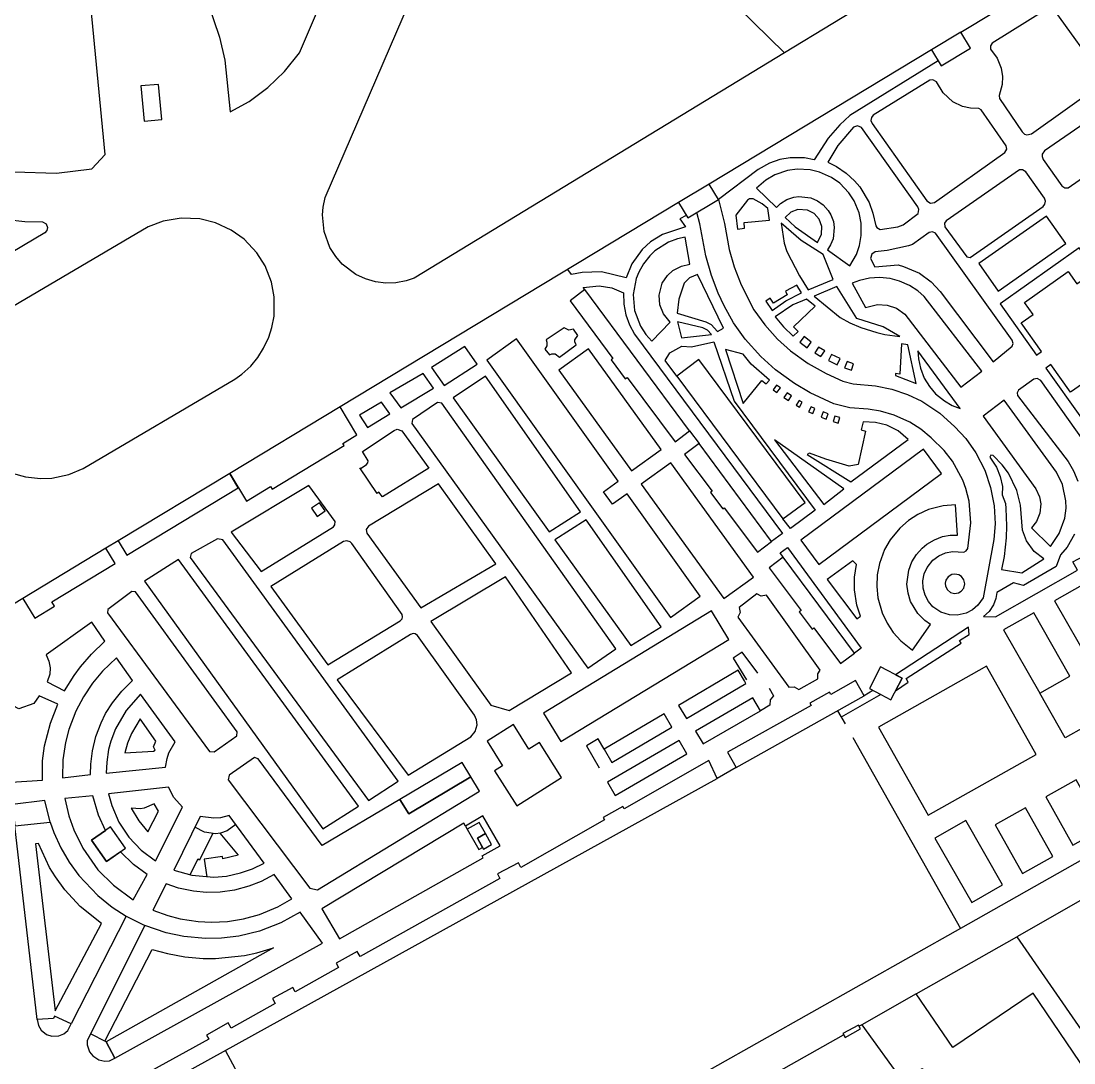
# Model space of a CAD drawing. Header units: millimetres. Extents: x 487814 to 495125, y 4392873 to 4398925.
# Drawn here: x 492290.2 to 492482, y 4395990.6 to 4396180.4 of the extents above; entities that cross this region are included whole.
import ezdxf

# ---------------------------------------------------------------- set-up
doc = ezdxf.new("R2010")
doc.units = ezdxf.units.MM
doc.layers.add('Cartografia_Base', color=8, linetype='Continuous')

msp = doc.modelspace()

# ---------------------------------------------------------------- linework, layer by layer
at = {"layer": 'Cartografia_Base'}
for p, q in [((492456.06, 4396175.14, 119.9), (492415.53, 4396150.68, 119.9)), ((492409.96, 4396147.32, 119.89), (492348.3, 4396110.1, 119.86)), ((492411.98, 4396105.71, 116.37), (492413.69, 4396103.4, 116.37)), ((492351.82, 4396098.99, 116.81), (492355.01, 4396094.3, 116.78)), ((492307.88, 4396085.72, 120.11), (492305.61, 4396084.35, 120.11)), ((492445.39, 4396058.47, 115.74), (492443.79, 4396057.49, 115.69)), ((492446.84, 4396057.7, 115.74), (492439.61, 4396053.6, 115.69)), ((492438.95, 4396054.77, 117.35), (492440.3, 4396052.37, 117.35)), ((492441.7, 4396049.9, 117.35), (492461.33, 4396015.1, 117.35)), ((492420.48, 4396044.42, 118.75), (492417.02, 4396042.39, 118.75)), ((492371.15, 4396033.76, 115.78), (492371.46, 4396033.21, 116.12)), ((492309.31, 4396017.35, 116.66), (492312.73, 4396015.65, 116.63)), ((492453.25, 4396003.19, 117.63), (492471.58, 4396013.61, 117.16)), ((492443.33, 4395997.58, 115.67), (492442.86, 4395997.3, 115.67)), ((492327.4, 4395992.79, 118.34), (492330.89, 4395986.41, 118.4))]:
    msp.add_line(p, q, dxfattribs=at)
for points in [[(492269.47, 4396167.04, 119.09), (492270.18, 4396164.52, 119.13), (492271.06, 4396162.64, 119.17), (492272.22, 4396160.86, 119.2), (492273.62, 4396159.27, 119.24), (492275.21, 4396157.91, 119.27), (492276.96, 4396156.8, 119.31), (492281.85, 4396154.62, 119.86), (492288.9, 4396152.89, 120.05), (492296.6, 4396152.68, 120.13), (492303.08, 4396153.43, 119.79), (492305.49, 4396156.09, 119.5), (492294.41, 4396270.81, 120.67), (492262.12, 4396268.02, 120.43), (492269.47, 4396167.04, 119.09)], [(492446.89, 4396185.34, 117.33), (492429.25, 4396174.57, 117.34), (492378.4, 4396224.37, 118.94), (492394.9, 4396261.91, 118.83)], [(492429.25, 4396174.57, 117.34), (492361.77, 4396133.55, 116.93), (492360.33, 4396133.06, 116.98), (492358.42, 4396132.7, 117.04), (492356.65, 4396132.64, 117.09), (492354.75, 4396132.88, 117.15), (492352.91, 4396133.41, 117.21), (492351.16, 4396134.23, 117.27), (492348.68, 4396136.11, 117.37), (492347.49, 4396137.48, 117.42), (492346.45, 4396139.12, 117.48), (492345.38, 4396142.04, 117.58), (492345.09, 4396145.09, 117.67), (492345.21, 4396146.46, 117.71), (492345.6, 4396148.21, 117.76), (492378.4, 4396224.37, 118.05)], [(492328.28, 4396163.81, 118.02), (492331.73, 4396165.73, 117.97), (492335.15, 4396168.27, 117.91), (492338.17, 4396171.19, 117.85), (492340.87, 4396174.6, 117.79), (492357.79, 4396214.04, 117.91)], [(492461.39, 4396178.36, 119.9), (492478.66, 4396188.78, 119.9), (492479.37, 4396188.64, 118.87), (492561.86, 4396071.94, 117.3), (492461.33, 4396015.1, 117.35)], [(492324.19, 4396183.66, 118.19), (492326.3, 4396177.44, 118.09), (492327.27, 4396173.23, 118.03), (492328.28, 4396163.81, 118.02)], [(492468.04, 4396173.6, 116.63), (492468.76, 4396171.76, 116.6), (492468.98, 4396170.27, 116.58), (492468.92, 4396168.82, 116.55), (492468.39, 4396166.82, 116.48), (492468.47, 4396166.27, 116.48), (492472.6, 4396160.18, 116.35), (492473.02, 4396159.78, 116.35), (492473.42, 4396159.64, 116.35), (492474.26, 4396159.8, 116.35), (492486.99, 4396168.89, 116.42), (492487.21, 4396169.37, 116.42), (492487.22, 4396169.99, 116.43), (492486.89, 4396170.61, 116.43), (492478.6, 4396182.18, 116.63), (492478.32, 4396182.47, 116.63), (492477.73, 4396182.7, 116.64), (492477.34, 4396182.67, 116.64), (492476.76, 4396182.35, 116.64), (492467.13, 4396176.35, 116.64), (492466.83, 4396175.87, 116.65), (492466.83, 4396175.25, 116.66), (492468.04, 4396173.6, 116.63)], [(492457.83, 4396172.21, 122.22), (492463.16, 4396175.43, 122.22), (492461.39, 4396178.36, 122.22), (492456.06, 4396175.14, 122.22), (492457.83, 4396172.21, 122.22)], [(492457.26, 4396173.13, 116.65), (492441.16, 4396163.18, 116.65), (492439.32, 4396161.45, 116.63), (492437.2, 4396159.01, 116.61), (492434.68, 4396155.1, 116.58), (492432.91, 4396155.43, 116.65), (492430.29, 4396155.46, 116.66), (492428.42, 4396155.13, 116.66), (492426.55, 4396154.49, 116.66), (492424.48, 4396153.34, 116.67), (492417.22, 4396147.88, 116.32), (492418.31, 4396143.51, 116.54), (492419.19, 4396138.74, 116.51), (492420.1, 4396135.62, 116.5), (492421.36, 4396132.31, 116.48), (492423.68, 4396127.79, 116.45), (492425.69, 4396125.02, 116.43), (492428, 4396122.45, 116.41), (492430.36, 4396120.3, 116.39), (492433.59, 4396117.97, 116.37), (492436.86, 4396116.16, 116.35), (492439.87, 4396114.76, 116.29), (492441.75, 4396114.31, 116.24), (492445.83, 4396113.95, 116.19), (492448.85, 4396113.33, 116.16), (492451.67, 4396112.37, 116.14), (492454.27, 4396111.13, 116.11), (492457.55, 4396108.94, 116.07), (492460.33, 4396106.46, 116.03), (492462.28, 4396104.34, 115.99), (492464.13, 4396101.73, 115.95), (492465.75, 4396098.59, 115.89), (492466.83, 4396095.43, 115.85), (492467.47, 4396092.06, 115.79), (492467.63, 4396088.78, 115.75), (492467.39, 4396085.95, 115.71), (492465.46, 4396075.3, 115.64), (492464.51, 4396073.96, 115.64), (492463.5, 4396073.11, 115.64), (492462.34, 4396072.51, 115.65), (492460.73, 4396072.15, 115.65), (492459.34, 4396072.21, 115.65), (492457.73, 4396072.72, 115.65), (492456.31, 4396073.7, 115.66), (492455.48, 4396074.67, 115.66), (492454.88, 4396075.8, 115.66), (492454.53, 4396077.09, 115.66), (492454.49, 4396078.41, 115.66), (492454.74, 4396079.69, 115.67), (492455.26, 4396080.87, 115.67), (492456.32, 4396082.19, 115.67), (492457.4, 4396082.99, 115.67), (492458.62, 4396083.51, 115.68), (492459.87, 4396083.74, 115.68), (492461.92, 4396083.62, 115.68), (492462.38, 4396083.85, 115.68), (492462.67, 4396084.31, 115.68), (492463.23, 4396088.99, 115.75), (492462.89, 4396092.92, 115.82), (492462.31, 4396095.21, 115.86), (492461.74, 4396096.76, 115.89), (492459.88, 4396100.21, 115.96), (492458.39, 4396102.13, 116), (492455.99, 4396104.48, 116.06), (492454.1, 4396106.03, 116.08), (492452.1, 4396107.3, 116.11), (492449.28, 4396108.58, 116.15), (492446.78, 4396109.31, 116.18), (492444.53, 4396109.67, 116.2), (492441.15, 4396109.94, 116.24), (492438.25, 4396110.65, 116.29), (492433.95, 4396112.68, 116.35), (492431.1, 4396114.33, 116.37), (492427.61, 4396116.86, 116.39), (492424.93, 4396119.28, 116.41), (492422.1, 4396122.45, 116.43), (492419.96, 4396125.43, 116.45), (492418.27, 4396128.48, 116.47), (492417.21, 4396130.78, 116.48), (492415.97, 4396134.03, 116.5), (492414.92, 4396137.59, 116.51), (492413.87, 4396143.43, 116.54), (492413.32, 4396145.52, 116.54)], [(492315.2, 4396168.82, 118.18), (492311.98, 4396168.55, 118.05), (492312.6, 4396162.15, 118.05), (492315.82, 4396162.42, 118.11), (492315.2, 4396168.82, 118.18)], [(492445.09, 4396162.8, 116.6), (492445, 4396162.23, 116.6), (492445.22, 4396161.71, 116.6), (492455.22, 4396147.6, 116.35), (492455.85, 4396147.21, 116.36), (492456.59, 4396147.34, 116.37), (492469.4, 4396156.4, 116.42), (492469.8, 4396157.02, 116.42), (492469.68, 4396157.65, 116.42), (492465.08, 4396164.19, 116.48), (492464.7, 4396164.43, 116.48), (492463.17, 4396164.5, 116.51), (492461.69, 4396164.82, 116.51), (492459.94, 4396165.65, 116.53), (492458.15, 4396167.29, 116.54), (492456.95, 4396169.29, 116.56), (492456.3, 4396169.63, 116.57), (492455.76, 4396169.57, 116.58), (492445.42, 4396163.21, 116.6), (492445.09, 4396162.8, 116.6)], [(492476.23, 4396156.11, 116.31), (492476.19, 4396155.69, 116.31), (492476.4, 4396155.15, 116.31), (492479.81, 4396150.35, 116.13), (492480.37, 4396149.99, 116.13), (492480.94, 4396149.98, 116.13), (492493.76, 4396158.89, 116.15), (492494.19, 4396159.56, 116.15), (492494.2, 4396160.22, 115.07), (492490.78, 4396165.11, 116.3), (492490.3, 4396165.51, 116.3), (492489.5, 4396165.61, 116.3), (492476.65, 4396156.73, 116.3), (492476.23, 4396156.11, 116.31)], [(492453.56, 4396146.55, 116.4), (492443.31, 4396160.96, 116.49), (492442.56, 4396161.3, 116.52), (492441.86, 4396161.06, 116.53), (492439.01, 4396157.73, 116.57), (492437.15, 4396154.66, 116.39), (492438.73, 4396153.86, 116.39), (492440.48, 4396152.67, 116.39), (492442.04, 4396151.24, 116.39), (492442.97, 4396150.15, 116.39), (492444.68, 4396147.3, 116.39), (492445.38, 4396145.38, 116.39), (492445.89, 4396143.05, 116.32), (492446.07, 4396142.76, 116.32), (492446.68, 4396142.41, 116.32), (492449.91, 4396142.9, 116.32), (492450.87, 4396143.24, 116.32), (492453.64, 4396145.34, 116.32), (492453.77, 4396146.04, 116.33), (492453.56, 4396146.55, 116.4)], [(492441.2, 4396135.81, 120.25), (492442.36, 4396137.83, 120.25), (492442.94, 4396139.47, 120.26), (492443.26, 4396141.28, 120.26), (492443.24, 4396143.58, 120.27), (492442.87, 4396145.41, 120.27), (492441.95, 4396147.64, 120.28), (492441.01, 4396149.08, 120.28), (492439.35, 4396150.81, 120.28), (492437.82, 4396151.89, 120.29), (492435.62, 4396152.87, 120.29), (492433.93, 4396153.27, 120.3), (492431.55, 4396153.38, 120.3), (492429.79, 4396153.13, 120.31), (492427.48, 4396152.33, 120.31), (492425.89, 4396151.41, 120.32), (492424.19, 4396149.95, 120.32), (492427.78, 4396146.39, 120.39), (492428.54, 4396147.11, 120.39), (492429.71, 4396147.84, 120.39), (492430.94, 4396148.27, 120.39), (492431.87, 4396148.41, 120.39), (492434.05, 4396148.17, 120.39), (492435.27, 4396147.65, 120.39), (492436.33, 4396146.89, 120.4), (492437.24, 4396145.87, 120.4), (492437.7, 4396145.1, 120.4), (492438.17, 4396143.83, 120.4), (492438.33, 4396142.79, 120.4), (492438.11, 4396140.72, 120.4), (492437.67, 4396139.62, 120.4), (492437.1, 4396138.71, 120.4), (492441.2, 4396135.81, 120.25)], [(492458.44, 4396143.55, 116.27), (492458.51, 4396142.87, 116.27), (492462.47, 4396137.44, 116.15), (492463.1, 4396137.28, 116.15), (492476.38, 4396146.58, 116.27), (492476.73, 4396147, 116.15), (492476.83, 4396147.57, 116.15), (492476.64, 4396148.09, 116.15), (492473.23, 4396152.89, 116.3), (492472.64, 4396153.29, 116.3), (492472.09, 4396153.28, 116.3), (492458.74, 4396143.99, 116.27), (492458.44, 4396143.55, 116.27)], [(492411.65, 4396144.52, 122.15), (492417.22, 4396147.88, 122.15), (492415.53, 4396150.68, 122.15), (492409.96, 4396147.32, 122.15), (492411.65, 4396144.52, 122.15)], [(492270.23, 4396149.06, 118.14), (492270.44, 4396149.6, 118.14), (492270.87, 4396149.99, 118.13), (492271.29, 4396150.13, 118.13), (492271.89, 4396150.07, 118.13), (492276.51, 4396147.55, 118.06), (492280.77, 4396145.85, 117.99), (492284.19, 4396144.87, 117.95), (492287.6, 4396144.21, 117.9), (492290.86, 4396143.87, 117.85), (492294.06, 4396143.79, 117.81), (492294.73, 4396143.43, 117.8), (492294.99, 4396142.75, 117.8), (492294.85, 4396142.21, 117.79), (492294.46, 4396141.81, 117.79), (492280.23, 4396133.34, 117.74), (492277.08, 4396130.82, 117.7), (492274.09, 4396127.75, 117.68), (492273.24, 4396127.52, 117.7), (492272.59, 4396127.7, 117.71), (492272.05, 4396128.18, 117.72), (492271.8, 4396128.8, 117.73)], [(492423.54, 4396147.97, 116.78), (492422.9, 4396147.99, 116.77), (492422.52, 4396147.72, 116.77), (492420.39, 4396145.03, 116.84), (492420.71, 4396142.44, 116.86), (492421.99, 4396142.65, 116.79), (492421.92, 4396143.69, 116.78), (492426.54, 4396144.11, 116.78), (492426.2, 4396146.25, 116.78), (492425.19, 4396147.05, 116.78), (492423.54, 4396147.97, 116.78)], [(492411.36, 4396144.98, 116.76), (492410.22, 4396144.34, 116.76), (492411.23, 4396142.89, 116.76), (492407.06, 4396141.51, 116.76), (492404.84, 4396140.14, 116.75), (492403.33, 4396138.77, 116.74), (492401.43, 4396136.15, 116.74), (492400.41, 4396133.61, 116.74), (492395.94, 4396134.71, 116.74), (492392.39, 4396134.57, 116.74), (492390.44, 4396134.2, 116.74), (492389.79, 4396135.14, 116.74)], [(492435.27, 4396140.02, 116.51), (492436.01, 4396141.55, 116.55), (492436.06, 4396142.93, 116.54), (492435.57, 4396144.28, 116.54), (492434.67, 4396145.3, 116.54), (492433.45, 4396145.93, 116.54), (492431.72, 4396146.03, 116.53), (492430.45, 4396145.55, 116.53), (492429.36, 4396144.56, 116.53), (492431.22, 4396142.87, 116.51), (492435.27, 4396140.02, 116.51)], [(492468.17, 4396131.19, 119.84), (492480.52, 4396139.83, 119.84), (492477.01, 4396144.84, 119.67), (492464.67, 4396136.2, 119.77), (492468.17, 4396131.19, 119.84)], [(492288.54, 4396098, 117.51), (492290.95, 4396097.33, 117.48), (492293.73, 4396097.03, 117.44), (492295.77, 4396097.12, 117.42), (492298.88, 4396097.78, 117.37), (492301.49, 4396098.87, 117.34), (492329.14, 4396115.15, 117.28), (492330.37, 4396116.04, 117.3), (492332, 4396117.54, 117.33), (492333.28, 4396119.08, 117.36), (492334.36, 4396120.77, 117.39), (492335.31, 4396122.79, 117.41), (492335.87, 4396124.57, 117.44), (492336.25, 4396126.6, 117.47), (492336.29, 4396130.15, 117.51), (492335.79, 4396132.8, 117.55), (492334.63, 4396135.77, 117.6), (492333.13, 4396138.17, 117.63), (492330.79, 4396140.66, 117.68), (492328.47, 4396142.31, 117.72), (492325.58, 4396143.64, 117.76), (492322.75, 4396144.34, 117.8), (492319.34, 4396144.48, 117.84), (492316.06, 4396143.92, 117.89), (492313.32, 4396142.87, 117.92), (492285.3, 4396126.43, 117.28)], [(492436.29, 4396137.82, 116.44), (492432.31, 4396140.37, 116.6), (492428.64, 4396143.57, 116.77), (492429.21, 4396139.93, 116.82), (492429.71, 4396138.39, 116.86), (492432, 4396133.98, 116.81), (492433.6, 4396131.4, 116.51), (492438.13, 4396133.27, 116.18), (492436.29, 4396137.82, 116.44)], [(492411.18, 4396140.98, 120.33), (492409.79, 4396140.68, 120.33), (492408.14, 4396140.08, 120.32), (492405.64, 4396138.5, 120.31), (492404.7, 4396137.61, 120.31), (492403.55, 4396136.16, 120.3), (492402.7, 4396134.65, 120.3), (492402.25, 4396133.5, 120.3), (492401.7, 4396130.55, 120.29), (492401.95, 4396127.64, 120.28), (492403.01, 4396124.79, 120.27), (492404, 4396123.27, 120.26), (492405.08, 4396122.07, 120.26), (492408.45, 4396125.53, 120.4), (492407.22, 4396127.03, 120.41), (492406.57, 4396128.68, 120.41), (492406.43, 4396130.47, 120.42), (492406.99, 4396132.61, 120.43), (492407.92, 4396134.03, 120.43), (492408.9, 4396134.92, 120.44), (492410.48, 4396135.74, 120.44), (492411.99, 4396136.06, 120.45), (492411.18, 4396140.98, 120.33)], [(492445.81, 4396138.34, 116.12), (492445.17, 4396137.9, 116.11), (492444.92, 4396137.09, 116.1), (492445.75, 4396135.6, 116.09), (492449.95, 4396135.94, 116.11), (492450.93, 4396135.69, 116.11), (492453.85, 4396134.45, 116.13), (492455.98, 4396132.9, 116.14), (492457.63, 4396131.14, 116.15), (492467.26, 4396118.32, 116), (492470.78, 4396121.16, 116.01), (492470.92, 4396121.67, 116.01), (492470.75, 4396122.24, 116.02), (492456.8, 4396141.74, 116.3), (492456.22, 4396141.96, 116.3), (492455.62, 4396141.87, 116.3), (492452.57, 4396139.66, 116.26), (492451.84, 4396139.42, 116.26), (492447.99, 4396138.58, 116.19), (492445.81, 4396138.34, 116.12)], [(492489.5, 4396129.8, 115.93), (492482.95, 4396139.06, 115.93), (492468.54, 4396128.87, 116.09), (492475.21, 4396119.52, 115.88), (492476.12, 4396120.17, 116.18), (492472.39, 4396125.38, 116.18), (492474.58, 4396126.93, 116.03), (492473.02, 4396129.13, 116.08), (492480.95, 4396134.77, 116.03), (492482.56, 4396132.51, 116.14), (492484.81, 4396134.11, 116.07), (492488.42, 4396129.03, 115.89), (492489.5, 4396129.8, 115.93)], [(492413.44, 4396134.21, 116.54), (492411.97, 4396133.62, 116.61), (492411, 4396132.63, 116.62), (492410, 4396129.74, 116.57), (492409.71, 4396127.16, 116.54), (492414.96, 4396125.6, 116.61), (492415.91, 4396125.07, 116.61), (492417.08, 4396123.8, 116.49), (492418.13, 4396124.41, 116.49), (492413.44, 4396134.21, 116.54)], [(492454.7, 4396130.2, 120.04), (492453.55, 4396131.21, 120.09), (492452.03, 4396132.22, 120.16), (492450.25, 4396133.01, 120.22), (492448.52, 4396133.47, 120.28), (492446.58, 4396133.67, 120.35), (492444.78, 4396133.55, 120.41), (492442.92, 4396133.13, 120.48), (492441.57, 4396132.62, 120.53), (492444.05, 4396128.17, 120.02), (492446.22, 4396128.73, 119.99), (492447.99, 4396128.64, 119.97), (492449.7, 4396128.06, 119.94), (492451.21, 4396127.01, 119.91), (492461.42, 4396113.71, 119.82), (492465.21, 4396116.58, 119.75), (492454.7, 4396130.2, 120.04)], [(492400.59, 4396115.46, 122.59), (492409.34, 4396103.74, 120.65), (492411.98, 4396105.71, 121.54), (492392.86, 4396131.45, 120.78), (492390.19, 4396129.4, 120.87), (492398, 4396118.93, 120.78), (492397.67, 4396118.69, 122.65), (492400.25, 4396115.21, 122.65), (492400.59, 4396115.46, 122.59)], [(492392.86, 4396131.45, 116.74), (492392.56, 4396131.86, 116.73), (492395.5, 4396132.13, 116.7), (492397.78, 4396131.75, 116.68), (492399.94, 4396130.87, 116.65), (492399.99, 4396128.83, 116.72), (492400.36, 4396126.87, 116.71), (492401.01, 4396125.05, 116.71), (492401.95, 4396123.32, 116.7), (492428.9, 4396087.06, 116.11), (492426.92, 4396085.59, 116.3)], [(492432.35, 4396130.87, 116.54), (492431.5, 4396132.29, 116.48), (492429.43, 4396131.15, 116.48), (492429.77, 4396130.51, 116.48), (492427.29, 4396128.98, 116.48), (492426.68, 4396129.89, 116.48), (492425.84, 4396129.36, 116.43), (492427.03, 4396127.65, 116.38), (492429.51, 4396129.4, 116.38), (492432.35, 4396130.87, 116.54)], [(492450.29, 4396122.9, 116.15), (492447.27, 4396124.67, 116.23), (492442.46, 4396126.17, 116.21), (492438.82, 4396132.02, 116.21), (492434.69, 4396130.27, 116.38), (492439.43, 4396126.39, 116.47), (492441.17, 4396125.39, 116.46), (492443.19, 4396124.55, 116.44), (492446.12, 4396123.67, 116.41), (492447.55, 4396123.3, 116.39), (492450.29, 4396122.9, 116.15)], [(492430.87, 4396122.95, 116.46), (492431.73, 4396123.85, 116.47), (492430.91, 4396124.67, 116.55), (492434.86, 4396128.46, 116.36), (492433.26, 4396129.71, 116.44), (492430.81, 4396128.68, 116.45), (492427.56, 4396126.49, 116.47), (492429.11, 4396124.68, 116.46), (492430.87, 4396122.95, 116.46)], [(492410.47, 4396122.69, 116.47), (492415.95, 4396123.28, 116.49), (492415.22, 4396124.04, 116.52), (492414.38, 4396124.51, 116.52), (492409.79, 4396125.61, 116.52), (492410.47, 4396122.69, 116.47)], [(492485.22, 4396111.99, 116.06), (492483.57, 4396114.31, 116.12), (492481.4, 4396112.76, 115.88), (492477.82, 4396117.79, 115.88), (492476.91, 4396117.14, 115.85), (492483.4, 4396108.02, 115.79), (492497.68, 4396118.25, 115.75), (492491.15, 4396127.47, 115.9), (492490.07, 4396126.71, 115.85), (492493.73, 4396121.57, 115.95), (492491.43, 4396119.93, 115.94), (492493.09, 4396117.59, 116.04), (492485.22, 4396111.99, 116.06)], [(492385.99, 4396121.89, 116.88), (492385.99, 4396121.23, 116.88), (492385.6, 4396120.58, 116.88), (492386.46, 4396119.58, 116.73), (492386.85, 4396119.75, 116.73), (492387.49, 4396119.75, 116.7), (492388.27, 4396119.14, 116.65), (492391.32, 4396121.38, 116.72), (492391.07, 4396121.94, 116.83), (492391.08, 4396122.31, 116.83), (492391.58, 4396123.08, 116.83), (492390.83, 4396124.24, 116.73), (492389.95, 4396124.07, 116.83), (492389.1, 4396124.51, 116.83), (492385.81, 4396122.31, 116.73), (492385.99, 4396121.89, 116.88)], [(492408.48, 4396071.71, 119.51), (492413.93, 4396075.61, 121.2), (492400.61, 4396094.27, 121.2), (492397.93, 4396092.36, 120.9), (492396.29, 4396094.65, 120.76), (492398.97, 4396096.56, 120.81), (492380.45, 4396122.5, 121.2), (492375, 4396118.6, 120.04), (492408.48, 4396071.71, 119.51)], [(492409.63, 4396115.7, 116.45), (492407.52, 4396118.54, 116.39), (492408.36, 4396119.97, 116.41), (492410.57, 4396121.13, 116.43), (492412.32, 4396121.05, 116.43), (492416.37, 4396121.92, 116.43), (492420.09, 4396111.15, 116.3), (492434.83, 4396091.27, 116.08), (492430.33, 4396087.92, 116.19), (492428.97, 4396089.68, 116.19)], [(492433.41, 4396120.88, 116.44), (492434.12, 4396121.91, 116.46), (492432.87, 4396122.89, 116.44), (492432.09, 4396121.9, 116.44), (492433.41, 4396120.88, 116.44)], [(492367.28, 4396114.02, 116.91), (492373.27, 4396117.88, 116.71), (492371.03, 4396121.08, 116.87), (492364.97, 4396117.26, 116.71), (492367.28, 4396114.02, 116.91)], [(492401.41, 4396098.43, 116.51), (492406.82, 4396102.34, 116.6), (492393.56, 4396120.69, 116.81), (492388.15, 4396116.78, 116.81), (492401.41, 4396098.43, 116.51)], [(492421.71, 4396110.73, 116.37), (492425.16, 4396114.9, 116.55), (492425.92, 4396114.27, 116.54), (492426.52, 4396114.98, 116.54), (492423.2, 4396117.9, 116.6), (492421.71, 4396119.69, 116.6), (492418.52, 4396120.53, 116.6), (492421.71, 4396110.73, 116.37)], [(492435.91, 4396119.26, 116.47), (492436.6, 4396120.3, 116.47), (492435.48, 4396121, 116.47), (492434.8, 4396119.94, 116.35), (492435.91, 4396119.26, 116.47)], [(492453.23, 4396114.33, 116.12), (492451.76, 4396121.38, 116.32), (492450.58, 4396121.56, 116.36), (492450.31, 4396116.06, 116.34), (492449.51, 4396116.18, 116.34), (492449.47, 4396115.82, 116.36), (492453.23, 4396114.33, 116.12)], [(492461.29, 4396109.82, 116.02), (492453.59, 4396120.3, 116.11), (492453.67, 4396118.82, 116.24), (492454.02, 4396117.13, 116.21), (492454.74, 4396115.31, 116.18), (492455.66, 4396113.8, 116.15), (492456.79, 4396112.48, 116.11), (492458.41, 4396111.17, 116.08), (492459.83, 4396110.37, 116.05), (492461.29, 4396109.82, 116.02)], [(492428.97, 4396089.68, 120.04), (492433.02, 4396092.69, 120.04), (492413.68, 4396118.71, 119.97), (492409.63, 4396115.7, 119.85), (492428.97, 4396089.68, 120.04)], [(492438.85, 4396117.78, 116.47), (492439.41, 4396118.91, 116.47), (492437.83, 4396119.66, 116.47), (492437.28, 4396118.53, 116.31), (492438.85, 4396117.78, 116.47)], [(492441.5, 4396116.77, 116.47), (492441.86, 4396117.96, 116.31), (492440.67, 4396118.39, 116.31), (492440.23, 4396117.22, 116.31), (492441.5, 4396116.77, 116.47)], [(492359.35, 4396109.91, 116.73), (492365.3, 4396113.48, 116.7), (492363.41, 4396116.19, 116.76), (492357.34, 4396112.63, 116.73), (492359.35, 4396109.91, 116.73)], [(492386.38, 4396087.37, 116.36), (492392.1, 4396091.01, 116.86), (492374.8, 4396115.7, 116.87), (492368.92, 4396111.73, 116.64), (492386.38, 4396087.37, 116.36)], [(492492.45, 4396091.73, 115.61), (492475.95, 4396114.89, 115.78), (492475.33, 4396115.29, 115.86), (492474.67, 4396115.17, 115.84), (492471.93, 4396113.13, 115.78), (492471.68, 4396112.66, 115.77), (492471.75, 4396112.17, 115.76), (492480.94, 4396100.14, 115.66), (492481.95, 4396098.43, 115.8), (492482.72, 4396096.54, 115.79)], [(492427.9, 4396112.71, 116.47), (492428.51, 4396113.54, 116.51), (492427.83, 4396114.05, 116.47), (492427.19, 4396113.23, 116.51), (492427.9, 4396112.71, 116.47)], [(492429.97, 4396111.27, 116.47), (492430.53, 4396112.12, 116.47), (492429.75, 4396112.66, 116.5), (492429.15, 4396111.82, 116.5), (492429.97, 4396111.27, 116.47)], [(492353.31, 4396106.32, 116.71), (492357.33, 4396108.84, 116.71), (492355.86, 4396110.95, 116.73), (492351.83, 4396108.59, 116.71), (492353.31, 4396106.32, 116.71)], [(492393.42, 4396062.51, 119.51), (492398.56, 4396066.02, 119.51), (492366.8, 4396110.79, 120.07), (492366.02, 4396110.88, 120.08), (492361.48, 4396107.79, 120.08), (492361.39, 4396107.08, 120.08), (492393.42, 4396062.51, 119.51)], [(492432.03, 4396110.06, 116.48), (492432.51, 4396110.96, 116.48), (492431.92, 4396111.28, 116.5), (492431.42, 4396110.38, 116.5), (492432.03, 4396110.06, 116.48)], [(492475.72, 4396093.74, 119.53), (492475.96, 4396092.41, 119.56), (492475.81, 4396090.76, 119.6), (492475.19, 4396089.23, 119.64), (492474.26, 4396088.04, 119.67), (492477.71, 4396084.64, 119.51), (492479.34, 4396087.03, 119.5), (492480.33, 4396089.84, 119.49), (492480.57, 4396091.68, 119.48), (492480.55, 4396092.97, 119.48), (492479.93, 4396095.95, 119.47), (492478.85, 4396098.21, 119.46), (492469.28, 4396111.31, 119.48), (492465.45, 4396108.38, 119.37), (492475.08, 4396095.15, 119.5), (492475.72, 4396093.74, 119.53)], [(492328.19, 4396097.95, 120.15), (492331.24, 4396092.9, 116.98), (492335.62, 4396095.6, 116.92), (492335.91, 4396095.13, 116.9), (492349.01, 4396103.04, 116.77), (492348.77, 4396103.44, 116.79), (492351.37, 4396105.01, 116.76), (492348.3, 4396110.1, 116.91), (492328.19, 4396097.95, 120.15)], [(492434.4, 4396108.87, 116.47), (492434.8, 4396109.81, 116.49), (492434.12, 4396110.13, 116.49), (492433.66, 4396109.2, 116.49), (492434.4, 4396108.87, 116.47)], [(492436.88, 4396107.87, 116.46), (492437.24, 4396108.83, 116.48), (492436.33, 4396109.17, 116.48), (492435.94, 4396108.22, 116.48), (492436.88, 4396107.87, 116.46)], [(492439.05, 4396107.16, 116.46), (492439.35, 4396108.15, 116.46), (492438.44, 4396108.43, 116.47), (492438.15, 4396107.43, 116.47), (492439.05, 4396107.16, 116.46)], [(492441.33, 4396096.42, 116.28), (492451.79, 4396104.13, 116.28), (492449.96, 4396105.74, 116.32), (492447.94, 4396106.76, 116.35), (492445.82, 4396107.27, 116.38), (492443.6, 4396107.39, 116.39), (492443.22, 4396105.93, 116.39), (492444.02, 4396105.66, 116.38), (492442.66, 4396099.62, 116.38), (492441.06, 4396099.31, 116.4), (492436.79, 4396100.58, 116.41), (492433.84, 4396101.68, 116.26), (492433.41, 4396101.41, 116.26), (492441.33, 4396096.42, 116.28)], [(492351.94, 4396098.81, 116.81), (492353.1, 4396099.61, 116.81), (492353.34, 4396099.88, 116.81), (492353.41, 4396100.28, 116.81), (492352.4, 4396101.95, 116.83), (492358.13, 4396105.82, 116.83), (492358.68, 4396106.03, 116.83), (492359.51, 4396105.71, 116.82), (492364.43, 4396098.94, 116.82), (492356.02, 4396093.72, 116.74), (492355.37, 4396094.54, 116.72), (492355.01, 4396094.3, 116.72)], [(492424.33, 4396083.65, 120.48), (492426.92, 4396085.59, 120.7), (492413.69, 4396103.4, 120.84), (492411.06, 4396101.44, 120.69), (492416.07, 4396094.72, 120.57), (492415.79, 4396094.52, 121.85), (492418.01, 4396091.53, 121.85), (492418.29, 4396091.74, 121.82), (492424.33, 4396083.65, 120.48)], [(492436.46, 4396092.29, 116.3), (492440.1, 4396095.18, 116.26), (492427.43, 4396104.07, 116.32), (492436.46, 4396092.29, 116.3)], [(492435.53, 4396081.38, 119.99), (492457.88, 4396097.99, 119.99), (492454.59, 4396102.42, 119.82), (492432.24, 4396085.81, 119.75), (492435.53, 4396081.38, 119.99)], [(492467.28, 4396101.24, 115.91), (492466.85, 4396101.32, 115.91), (492466.71, 4396100.95, 115.9), (492467.87, 4396099.09, 115.89), (492468.56, 4396097.4, 115.89), (492469, 4396095.57, 115.88), (492468.94, 4396094.1, 115.83), (492469.53, 4396092.53, 115.78), (492469.61, 4396091.62, 115.69), (492469.74, 4396088.43, 115.67), (492469.66, 4396086.22, 115.65), (492469.27, 4396082.87, 115.63), (492468.8, 4396080.51, 115.61), (492472.5, 4396079.88, 115.61), (492476.55, 4396082.42, 115.63), (492474.77, 4396083.74, 115.7), (492473.34, 4396085.69, 115.77), (492472.65, 4396087.62, 115.84), (492472.28, 4396092.18, 115.9), (492471.6, 4396094.86, 115.9), (492470.06, 4396098.01, 115.91), (492468.92, 4396099.56, 115.91), (492467.28, 4396101.24, 115.91)], [(492408.57, 4396099.93, 116.81), (492403.16, 4396096.02, 116.44), (492418.23, 4396075.17, 116.12), (492423.64, 4396079.08, 116.81), (492408.57, 4396099.93, 116.81)], [(492307.88, 4396085.72, 119.96), (492309.45, 4396083.11, 120.16), (492329.74, 4396095.38, 120.16), (492328.19, 4396097.95, 120.15), (492307.88, 4396085.72, 119.96)], [(492347.37, 4396089.2, 116.72), (492342.59, 4396095.75, 116.71), (492328.43, 4396087.29, 116.92), (492333.89, 4396080.12, 116.83), (492347.07, 4396088.25, 116.72), (492347.35, 4396088.64, 116.72), (492347.37, 4396089.2, 116.72)], [(492366.24, 4396096.07, 116.67), (492353.46, 4396088.36, 116.65), (492353.07, 4396087.77, 116.65), (492353.17, 4396087.07, 116.65), (492363.01, 4396073.47, 116.4), (492376.69, 4396081.49, 116.41), (492366.24, 4396096.07, 116.67)], [(492344.14, 4396090.15, 117.37), (492345.58, 4396091.16, 117.38), (492344.53, 4396092.65, 117.37), (492343.09, 4396091.64, 117.37), (492344.14, 4396090.15, 117.37)], [(492460.42, 4396092.27, 119.87), (492458.2, 4396092.08, 119.87), (492455.53, 4396091.39, 119.87), (492453.56, 4396090.49, 119.88), (492451.84, 4396089.39, 119.88), (492450.27, 4396088.02, 119.88), (492448.53, 4396085.91, 119.88), (492447.51, 4396084.14, 119.88), (492446.55, 4396081.58, 119.89), (492446.16, 4396079.5, 119.89), (492446.07, 4396077.36, 119.89), (492446.28, 4396075.34, 119.89), (492447.06, 4396072.56, 119.89), (492447.97, 4396070.68, 119.89), (492449.09, 4396069, 119.9), (492450.45, 4396067.49, 119.9), (492452.56, 4396065.8, 119.9), (492455.89, 4396070.47, 119.76), (492454.83, 4396071.2, 119.74), (492453.58, 4396072.44, 119.71), (492452.25, 4396074.66, 119.67), (492451.78, 4396076.16, 119.65), (492451.58, 4396077.79, 119.62), (492451.91, 4396080.38, 119.58), (492452.48, 4396081.87, 119.55), (492453.32, 4396083.24, 119.53), (492454.33, 4396084.38, 119.5), (492455.2, 4396085.1, 119.48), (492456.57, 4396085.91, 119.46), (492458.06, 4396086.46, 119.43), (492459.47, 4396086.72, 119.41), (492460.79, 4396086.76, 119.38), (492460.42, 4396092.27, 119.87)], [(492393.14, 4396089.52, 116.86), (492387.43, 4396085.9, 116.36), (492401.24, 4396066.61, 116.29), (492406.81, 4396070.01, 116.02), (492393.14, 4396089.52, 116.86)], [(492353.47, 4396038.4, 119.49), (492358.87, 4396041.91, 119.54), (492326.9, 4396085.87, 120.09), (492325.95, 4396086.08, 119.98), (492321.18, 4396083.39, 120.26), (492320.99, 4396082.67, 120.27), (492353.47, 4396038.4, 119.49)], [(492346.03, 4396063.12, 116.51), (492359.24, 4396071.14, 116.47), (492359.59, 4396071.48, 116.48), (492359.69, 4396071.85, 116.49), (492359.59, 4396072.27, 116.5), (492350.4, 4396085.2, 116.64), (492350.1, 4396085.49, 116.65), (492349.49, 4396085.69, 116.65), (492348.91, 4396085.58, 116.66), (492335.68, 4396077.4, 116.73), (492346.03, 4396063.12, 116.51)], [(492482.13, 4396086.89, 115.7), (492480.75, 4396084.56, 115.68), (492479.54, 4396083.14, 115.66), (492478.77, 4396081.03, 115.66), (492472.81, 4396077.56, 115.61), (492471.02, 4396078.06, 115.6), (492467.95, 4396076.32, 115.74), (492467.77, 4396075.19, 115.74), (492467.34, 4396074.03, 115.74), (492466.54, 4396072.84, 115.74), (492465.51, 4396071.9, 115.74), (492467.74, 4396071.85, 115.73), (492482.64, 4396080.34, 115.68), (492481.8, 4396081.85, 115.73), (492484.51, 4396083.34, 115.68)], [(492292.69, 4396071.61, 122.17), (492296.28, 4396073.78, 122.17), (492295.77, 4396074.6, 122.14), (492307.28, 4396081.59, 120.53), (492305.61, 4396084.35, 120.24), (492290.51, 4396075.22, 122.12), (492292.69, 4396071.61, 122.17)], [(492429.05, 4396082.72, 116.1), (492428.46, 4396083.52, 116.1), (492429.8, 4396084.51, 116.1), (492443.25, 4396066.15, 115.74), (492442.05, 4396065.22, 115.74)], [(492345.16, 4396033.27, 116.47), (492351.64, 4396037.36, 116.21), (492318.82, 4396082.3, 116.8), (492312.66, 4396078.36, 116.78), (492345.16, 4396033.27, 116.47)], [(492439.47, 4396063.36, 120.3), (492442.05, 4396065.22, 120.94), (492429.05, 4396082.72, 120.89), (492426.46, 4396080.79, 119.85), (492432.28, 4396072.99, 120.38), (492431.96, 4396072.75, 122.28), (492434.3, 4396069.6, 122.28), (492434.63, 4396069.85, 122.21), (492439.47, 4396063.36, 120.3)], [(492442.46, 4396071.47, 115.91), (492443.12, 4396071.97, 115.91), (492442.46, 4396073.97, 115.94), (492442.02, 4396076.79, 115.95), (492442.04, 4396079.11, 115.96), (492442.4, 4396081.37, 115.97), (492441.72, 4396082.08, 115.99), (492437.05, 4396078.65, 115.96), (492442.46, 4396071.47, 115.91)], [(492462.1, 4396077.88, 115.71), (492461.94, 4396078.61, 115.71), (492461.5, 4396079.22, 115.71), (492461.02, 4396079.52, 115.71), (492460.29, 4396079.66, 115.71), (492459.73, 4396079.56, 115.71), (492459.1, 4396079.17, 115.71), (492458.68, 4396078.55, 115.71), (492458.55, 4396078, 115.71), (492458.6, 4396077.44, 115.71), (492458.94, 4396076.77, 115.71), (492459.52, 4396076.3, 115.71), (492460.25, 4396076.11, 115.71), (492460.98, 4396076.23, 115.71), (492461.47, 4396076.52, 115.71), (492461.93, 4396077.11, 115.71), (492462.1, 4396077.88, 115.71)], [(492378.4, 4396079.12, 116.5), (492364.83, 4396071.01, 116.4), (492375.77, 4396055.8, 116.3), (492379.11, 4396054.79, 116.35), (492390.43, 4396061.68, 116.3), (492378.4, 4396079.12, 116.5)], [(492485.06, 4396063.22, 119.9), (492490.5, 4396066.33, 119.9), (492483.92, 4396077.87, 119.75), (492478.48, 4396074.76, 119.8), (492485.06, 4396063.22, 119.9)], [(492329.56, 4396050.92, 119.72), (492311, 4396076.42, 120.22), (492310.35, 4396076.45, 120.23), (492305.98, 4396073.19, 120.23), (492305.91, 4396072.59, 120.23), (492324.49, 4396047.32, 119.75), (492325.35, 4396047.26, 119.72), (492329.49, 4396050.21, 119.72), (492329.56, 4396050.92, 119.72)], [(492431.86, 4396058.65, 116.25), (492435.35, 4396060.55, 116.16), (492435.32, 4396061.48, 116.08), (492435.75, 4396062.16, 116.06), (492425.96, 4396075.82, 116.73), (492424.99, 4396075.63, 116.09), (492424.24, 4396076.02, 116.09), (492421.02, 4396073.55, 116.73), (492421.17, 4396072.64, 116.11), (492420.76, 4396071.79, 116.11), (492430.04, 4396059.06, 116.16), (492431.03, 4396059.1, 116.23), (492431.86, 4396058.65, 116.25)], [(492290.51, 4396075.22, 120.11), (492281.62, 4396069.85, 120.11), (492282.25, 4396068.19, 120.09), (492282.33, 4396066.65, 120.06)], [(492388.53, 4396049.14, 120.39), (492419.1, 4396067.76, 120.39), (492415.95, 4396072.94, 120.27), (492385.38, 4396054.31, 118.88), (492388.53, 4396049.14, 120.39)], [(492475.78, 4396057.93, 119.9), (492481.26, 4396061.05, 119.9), (492474.67, 4396072.59, 119.84), (492469.2, 4396069.47, 119.9), (492475.78, 4396057.93, 119.9)], [(492298.09, 4396058.4, 116.9), (492299.83, 4396061.19, 116.94), (492301, 4396062.76, 116.94), (492303, 4396065.05, 116.94), (492305.45, 4396067.41, 116.94), (492303.03, 4396070.88, 116.9), (492294.71, 4396064.95, 116.91), (492295.24, 4396063.79, 116.91), (492295.46, 4396062.55, 116.91), (492295.39, 4396061.42, 116.92), (492294.92, 4396060.03, 116.92), (492298.09, 4396058.4, 116.9)], [(492360.71, 4396043.04, 116.3), (492372.12, 4396050.02, 116.2), (492372.92, 4396050.97, 116.19), (492373.26, 4396052.19, 116.18), (492373.17, 4396053.09, 116.18), (492372.78, 4396053.96, 116.17), (492362.39, 4396068.44, 116.4), (492361.99, 4396068.77, 116.4), (492361.61, 4396068.84, 116.41), (492361.1, 4396068.66, 116.41), (492347.77, 4396060.36, 116.43), (492360.71, 4396043.04, 116.3)], [(492449.52, 4396058.4, 115.74), (492451.78, 4396059.95, 115.69), (492451.41, 4396060.63, 115.71), (492461.45, 4396067.06, 115.73), (492461.16, 4396067.53, 115.73), (492462.92, 4396068.64, 115.73), (492462.81, 4396069.96, 115.73), (492449.52, 4396061.29, 115.73), (492450.71, 4396060.68, 115.75), (492449.52, 4396058.4, 115.74)], [(492307.56, 4396064.39, 120.06), (492305.01, 4396061.99, 119.95), (492303.15, 4396059.77, 119.95), (492301.51, 4396057.32, 119.94), (492300.13, 4396054.68, 119.94), (492298.87, 4396051.32, 119.94), (492298.26, 4396048.95, 119.94), (492297.8, 4396045.8, 119.94), (492297.71, 4396042.55, 119.94), (492302.81, 4396043.14, 120.05), (492302.85, 4396045.03, 119.97), (492303.15, 4396047.46, 119.98), (492303.79, 4396050.09, 119.98), (492304.73, 4396052.57, 119.98), (492305.57, 4396054.25, 119.98), (492306.8, 4396056.2, 119.98), (492308.52, 4396058.34, 119.98), (492310.49, 4396060.25, 119.98), (492307.56, 4396064.39, 120.06)], [(492424.41, 4396061.6, 116.02), (492421.54, 4396065.4, 116.04), (492419.91, 4396064.36, 116.01), (492422.33, 4396060.37, 115.92)], [(492508.12, 4396065.35, 115.32), (492480.39, 4396049.83, 115.65), (492475.78, 4396057.93, 115.67)], [(492446.84, 4396057.7, 115.74), (492448.67, 4396056.76, 115.74), (492450.71, 4396060.68, 115.75), (492446.78, 4396062.73, 115.71), (492444.74, 4396058.81, 115.74), (492446.84, 4396057.7, 115.74)], [(492455.42, 4396035.71, 115.62), (492475.12, 4396046.81, 115.62), (492466.08, 4396062.86, 115.75), (492446.38, 4396051.76, 115.83), (492455.42, 4396035.71, 115.62)], [(492421.99, 4396060.18, 117.28), (492420.84, 4396062.14, 117.28), (492409.97, 4396055.74, 117.27), (492411.39, 4396053.34, 117.26), (492422.25, 4396059.74, 117.29), (492421.99, 4396060.18, 117.28)], [(492420.48, 4396044.42, 120.02), (492443.79, 4396057.49, 120.1), (492442.22, 4396060.28, 119.41), (492437.7, 4396057.74, 120.65), (492437.46, 4396058.17, 120.66), (492433.87, 4396056.16, 120.66), (492434.11, 4396055.73, 119.41), (492418.91, 4396047.21, 119.41), (492420.48, 4396044.42, 120.02)], [(492426.49, 4396058.85, 115.99), (492427.29, 4396057.48, 115.99), (492426.64, 4396056.75, 116.12), (492426.62, 4396055.78, 115.93), (492424.88, 4396054.76, 115.93)], [(492296.84, 4396055.93, 116.93), (492293.47, 4396057.47, 116.9), (492292.48, 4396056.1, 116.93), (492289.73, 4396055.08, 117.02), (492288.75, 4396055.64, 117.03), (492286.58, 4396054.68, 117.03), (492288.35, 4396041.76, 117.06), (492294.05, 4396042.12, 116.98), (492294.05, 4396045.65, 116.93), (492294.45, 4396048.38, 116.93), (492295.5, 4396052.49, 116.93), (492296.84, 4396055.93, 116.93)], [(492311.91, 4396057.79, 116.96), (492309.28, 4396054.83, 116.94), (492307.35, 4396051.47, 116.92), (492306.51, 4396049.24, 116.9), (492306.11, 4396047.69, 116.89), (492305.76, 4396045.41, 116.87), (492305.68, 4396043.4, 116.86), (492316.5, 4396044.49, 116.52), (492316.77, 4396046.07, 116.64), (492317.11, 4396047.07, 116.64), (492318.25, 4396049.07, 116.65), (492311.91, 4396057.79, 116.96)], [(492414.42, 4396048.7, 116.27), (492424.88, 4396054.76, 116.27), (492423.51, 4396057.12, 116.29), (492413.05, 4396051.06, 116.29), (492414.42, 4396048.7, 116.27)], [(492311.85, 4396053.26, 116.54), (492310.26, 4396050.6, 116.86), (492309.57, 4396048.87, 116.86), (492309.09, 4396047.08, 116.85), (492314.31, 4396047.37, 116.7), (492314.57, 4396047.55, 116.7), (492314.3, 4396048.21, 116.7), (492314.7, 4396049.22, 116.78), (492311.85, 4396053.26, 116.54)], [(492397.83, 4396045.36, 117.29), (492408.76, 4396051.79, 117.29), (492407.35, 4396054.19, 117.21), (492396.42, 4396047.76, 117.27), (492397.83, 4396045.36, 117.29)], [(492379.88, 4396052.23, 121.33), (492375.08, 4396049.19, 121.36), (492377.91, 4396044.72, 121.31), (492376.45, 4396043.79, 120.68), (492380.49, 4396037.41, 120.77), (492388.66, 4396042.59, 120.39), (492384.62, 4396048.97, 120.68), (492382.71, 4396047.76, 122.3), (492379.88, 4396052.23, 121.33)], [(492396.42, 4396047.76, 115.94), (492395.31, 4396049.63, 115.94), (492393.16, 4396048.38, 115.94), (492395.48, 4396044.38, 115.87)], [(492398.4, 4396039.34, 116.13), (492411.5, 4396046.93, 116.13), (492410.1, 4396049.35, 116.14), (492397, 4396041.76, 116.14), (492398.4, 4396039.34, 116.13)], [(492300.7, 4395978.14, 120.23), (492417.02, 4396042.39, 119.69), (492415.5, 4396045.68, 119.46), (492400.03, 4396036.9, 119.5), (492399.8, 4396037.32, 120.53), (492396.21, 4396035.3, 120.48), (492396.45, 4396034.87, 120.5), (492381.23, 4396026.23, 119.54), (492380.81, 4396027.05, 120.73), (492376.96, 4396025.07, 120.84), (492377.4, 4396024.19, 120.81), (492351.93, 4396009.97, 119.5), (492351.43, 4396010.89, 121.28), (492347.55, 4396008.76, 121.09)], [(492345, 4396030.19, 119.43), (492333.34, 4396046, 119.5), (492332.68, 4396046.25, 119.64), (492328.09, 4396043, 119.66), (492327.89, 4396042.19, 119.69), (492342.8, 4396022.42, 119.33), (492344.17, 4396022.16, 119.39), (492373.68, 4396040.1, 119.43), (492372.11, 4396042.74, 119.33), (492360.82, 4396036.01, 119.85), (492359.15, 4396038.61, 119.42), (492345, 4396030.19, 119.43)], [(492359.15, 4396038.61, 119.42), (492360.82, 4396036.01, 119.85), (492372.11, 4396042.74, 119.33), (492370.54, 4396045.31, 119.25), (492359.15, 4396038.61, 119.42)], [(492481.83, 4396030.26, 119.54), (492487.35, 4396033.36, 119.65), (492482.4, 4396042.2, 119.65), (492476.88, 4396039.1, 119.54), (492481.83, 4396030.26, 119.54)], [(492305.54, 4396032.97, 121.68), (492304.26, 4396035.72, 119.97), (492303.22, 4396039.29, 119.97), (492298.11, 4396038.76, 119.98), (492298.85, 4396035.61, 119.93), (492299.76, 4396033.04, 119.93), (492301.4, 4396029.73, 119.93), (492304.17, 4396025.81, 119.92), (492306.98, 4396022.97, 119.92), (492310.61, 4396020.3, 119.92), (492313.16, 4396024.96, 120.03), (492310.64, 4396026.77, 119.97), (492308.27, 4396029.08, 121.62), (492305.74, 4396027.29, 122), (492303, 4396031.17, 122), (492305.54, 4396032.97, 121.68)], [(492306.69, 4396037.49, 116.82), (492308, 4396034.48, 116.79), (492309.8, 4396031.75, 116.77), (492312.07, 4396029.34, 116.75), (492314.66, 4396027.4, 116.72), (492319.57, 4396037.19, 116.59), (492317.97, 4396038.96, 116.62), (492317, 4396040.84, 116.63), (492306.1, 4396039.65, 116.82), (492306.69, 4396037.49, 116.82)], [(492289.05, 4396033.82, 116.98), (492295.47, 4396034.48, 116.96), (492294.49, 4396038.38, 116.87), (492288.62, 4396037.67, 117), (492289.05, 4396033.82, 116.98)], [(492313.23, 4396032.69, 116.81), (492315.19, 4396036.45, 116.69), (492314.4, 4396037.79, 116.73), (492312.61, 4396037.04, 116.74), (492311.94, 4396036.91, 116.73), (492310.21, 4396036.99, 116.75), (492311.64, 4396034.71, 116.81), (492313.23, 4396032.69, 116.81)], [(492325.26, 4396024.46, 116.65), (492327.59, 4396024.65, 116.63), (492330.17, 4396025.21, 116.61), (492332.35, 4396025.98, 116.6), (492334.44, 4396027.02, 116.58), (492328.1, 4396035.7, 116.61), (492326.49, 4396035.28, 116.59), (492325.29, 4396035.17, 116.6), (492322.78, 4396035.49, 116.6), (492318.01, 4396025.73, 116.51), (492321.29, 4396024.79, 116.67), (492325.26, 4396024.46, 116.65)], [(492348.2, 4396013.21, 116.35), (492374.38, 4396027.95, 116.06), (492374.2, 4396028.34, 116.06), (492377.48, 4396030.13, 115.77), (492374.32, 4396035.59, 115.8), (492371.15, 4396033.76, 115.78), (492370.86, 4396034.29, 116.11), (492344.96, 4396018.65, 116.31), (492348.2, 4396013.21, 116.35)], [(492472.63, 4396025.11, 119.62), (492478.15, 4396028.21, 119.73), (492473.2, 4396037.05, 119.73), (492467.68, 4396033.95, 119.62), (492472.63, 4396025.11, 119.62)], [(492299.31, 4395997.73, 116.68), (492296.26, 4395999.14, 116.86), (492296.05, 4395998.73, 116.86), (492293.08, 4395998.54, 116.86), (492289.05, 4396033.82, 116.98), (492295.47, 4396034.48, 116.96), (492296.14, 4396032.59, 116.83), (492297.43, 4396029.78, 116.8), (492298.93, 4396027.2, 116.78), (492300.68, 4396024.77, 116.75), (492304.15, 4396021.09, 116.71), (492306.78, 4396018.99, 116.69), (492309.31, 4396017.35, 116.66), (492299.31, 4395997.73, 116.68)], [(492305.54, 4396032.97, 121.68), (492303, 4396031.17, 122), (492305.74, 4396027.29, 122), (492309.2, 4396029.74, 121.48), (492306.46, 4396033.62, 121.56), (492305.54, 4396032.97, 121.68)], [(492329.3, 4396034.05, 118.04), (492327.69, 4396032.89, 118.05), (492326.51, 4396032.48, 118.06), (492325.58, 4396032.35, 118.06), (492323.56, 4396032.63, 118.07), (492321.84, 4396033.56, 118.08)], [(492374.76, 4396032.39, 116.58), (492373.62, 4396034.42, 116.12), (492371.46, 4396033.21, 116.12), (492373.56, 4396029.46, 116.23), (492374.26, 4396029.86, 116.55), (492373.3, 4396031.57, 116.61), (492374.76, 4396032.39, 116.58)], [(492463.39, 4396019.86, 119.92), (492469.01, 4396023.07, 119.83), (492462.3, 4396034.78, 119.88), (492456.68, 4396031.55, 119.92), (492463.39, 4396019.86, 119.92)], [(492325.07, 4396032.35, 116.46), (492322.68, 4396027.55, 116.49), (492322.34, 4396027.72, 116.49), (492320.91, 4396024.86, 116.67)], [(492326.37, 4396032.45, 116.46), (492329.69, 4396028.46, 116.46), (492326.94, 4396027.78, 116.53), (492326.87, 4396028.2, 116.53), (492323.51, 4396027.73, 116.53), (492324, 4396024.48, 116.65)], [(492374.76, 4396032.39, 116.58), (492373.3, 4396031.57, 116.61), (492374.43, 4396029.56, 116.55), (492375.89, 4396030.38, 116.58), (492374.76, 4396032.39, 116.58)], [(492513.46, 4395953.09, 116.05), (492521.41, 4395960.16, 115.76), (492528.81, 4395967.26, 115.38), (492542.16, 4395981.86, 115.42), (492506.28, 4396033.39, 116.28), (492471.58, 4396013.61, 117.16), (492513.46, 4395953.09, 116.05)], [(492296.36, 4396000.09, 116.85), (492304.81, 4396016.03, 116.78), (492300.94, 4396019.13, 116.85), (492298.16, 4396022.14, 116.91), (492296.43, 4396024.49, 116.96), (492295.36, 4396026.23, 116.99), (492293.31, 4396030.56, 117.06), (492292.76, 4396030.5, 117.1), (492296.36, 4396000.09, 116.85)], [(492316.88, 4396017.45, 119.91), (492319.13, 4396016.85, 119.91), (492322.45, 4396016.35, 119.91), (492324.85, 4396016.24, 119.91), (492327.78, 4396016.39, 119.91), (492330.71, 4396016.87, 119.91), (492333.61, 4396017.67, 119.9), (492336.93, 4396019.05, 119.9), (492339.48, 4396020.49, 119.9), (492336.25, 4396024.92, 119.87), (492333.92, 4396023.67, 119.96), (492331.68, 4396022.78, 119.96), (492329.07, 4396022.09, 119.96), (492326.45, 4396021.72, 119.96), (492323.92, 4396021.66, 119.96), (492321.57, 4396021.88, 119.96), (492318.83, 4396022.45, 119.97), (492316.61, 4396023.21, 119.97), (492314.14, 4396018.46, 119.96), (492316.88, 4396017.45, 119.91)], [(492305.41, 4395994.56, 116.71), (492314.05, 4396011.29, 116.66), (492316.82, 4396010.52, 116.63), (492320.03, 4396009.93, 116.6), (492323.34, 4396009.63, 116.56), (492325.58, 4396009.63, 116.54), (492330.87, 4396010.17, 116.49), (492333.11, 4396010.66, 116.46), (492336.14, 4396011.56, 116.43), (492305.66, 4395994.44, 116.74), (492307.25, 4395991.51, 116.65), (492345.09, 4396012.45, 116.28), (492340.99, 4396018.05, 116.37), (492337.5, 4396016.14, 116.43), (492333.62, 4396014.64, 116.46), (492329.83, 4396013.73, 116.49), (492326.66, 4396013.34, 116.52), (492323.78, 4396013.28, 116.54), (492319.79, 4396013.65, 116.57), (492316.61, 4396014.33, 116.6), (492312.73, 4396015.65, 116.63), (492302.83, 4395995.93, 116.72)], [(492461.33, 4396015.1, 117.35), (492407.06, 4395984.53, 116.7), (492339.28, 4395945.88, 116.7), (492293.69, 4395920.12, 116.7), (492291.12, 4395943.12, 119.93), (492294.13, 4395943.47, 119.93)], [(492305.41, 4395994.56, 116.71), (492314.05, 4396011.29, 116.66), (492316.82, 4396010.52, 116.63), (492320.03, 4396009.93, 116.6), (492323.34, 4396009.63, 116.56), (492325.58, 4396009.63, 116.54), (492330.87, 4396010.17, 116.49), (492333.11, 4396010.66, 116.46), (492336.14, 4396011.56, 116.43), (492305.66, 4395994.44, 116.74), (492305.41, 4395994.56, 116.71)], [(492347.55, 4396008.76, 121.09), (492347.98, 4396007.98, 121.09), (492340.13, 4396003.54, 119.53), (492339.66, 4396004.38, 121.22), (492335.96, 4396002.34, 121.26), (492336.44, 4396001.46, 121.28), (492328.43, 4395996.95, 119.59), (492327.92, 4395997.89, 121.52), (492323.96, 4395995.7, 121.52), (492324.36, 4395994.97, 121.48), (492299.12, 4395981.03, 120.12)], [(492484.6, 4395944.95, 119.51), (492504.86, 4395958.67, 114.57), (492474.59, 4396003.34, 114.75), (492459.93, 4395993.41, 114.68), (492453.25, 4396003.19, 115.19), (492443.33, 4395997.58, 115.05), (492450.84, 4395987.24, 114.51), (492454.33, 4395989.61, 114.58), (492484.6, 4395944.95, 119.51)], [(492299.31, 4395997.73, 116.68), (492296.26, 4395999.14, 116.86), (492296.05, 4395998.73, 116.86), (492293.08, 4395998.54, 116.86), (492293.31, 4395997.41, 116.87), (492293.8, 4395996.6, 116.84), (492294.82, 4395995.78, 116.8), (492295.79, 4395995.47, 116.77), (492297.06, 4395995.53, 116.74), (492297.98, 4395995.92, 116.71), (492298.68, 4395996.52, 116.67), (492299.31, 4395997.73, 116.68)], [(492440.31, 4395995.23, 117.49), (492443.14, 4395996.8, 117.49), (492442.74, 4395997.52, 117.49), (492439.91, 4395995.95, 117.49), (492440.31, 4395995.23, 117.49)], [(492302.83, 4395995.93, 116.72), (492302.18, 4395994.62, 116.73), (492302.2, 4395993.91, 116.72), (492302.62, 4395992.66, 116.71), (492303.23, 4395991.88, 116.7), (492304.36, 4395991.17, 116.68), (492305.42, 4395990.94, 116.67), (492306.3, 4395991, 116.66), (492307.25, 4395991.51, 116.65), (492305.66, 4395994.44, 116.74), (492302.83, 4395995.93, 116.72)], [(492487.86, 4395933.02, 114.8), (492478.69, 4395926.93, 116.03), (492472.05, 4395922.78, 114.93), (492464.05, 4395918.27, 114.99), (492456.12, 4395914.11, 114.99), (492447.72, 4395909.9, 115.12), (492438.52, 4395905.73, 115.18), (492427.91, 4395901.51, 115.23), (492420.68, 4395898.89, 118.18), (492383.3, 4395963.74, 116.03), (492440.04, 4395995.71, 115.69)]]:
    msp.add_polyline3d(points, dxfattribs=at)

doc.saveas('drawing.dxf')
